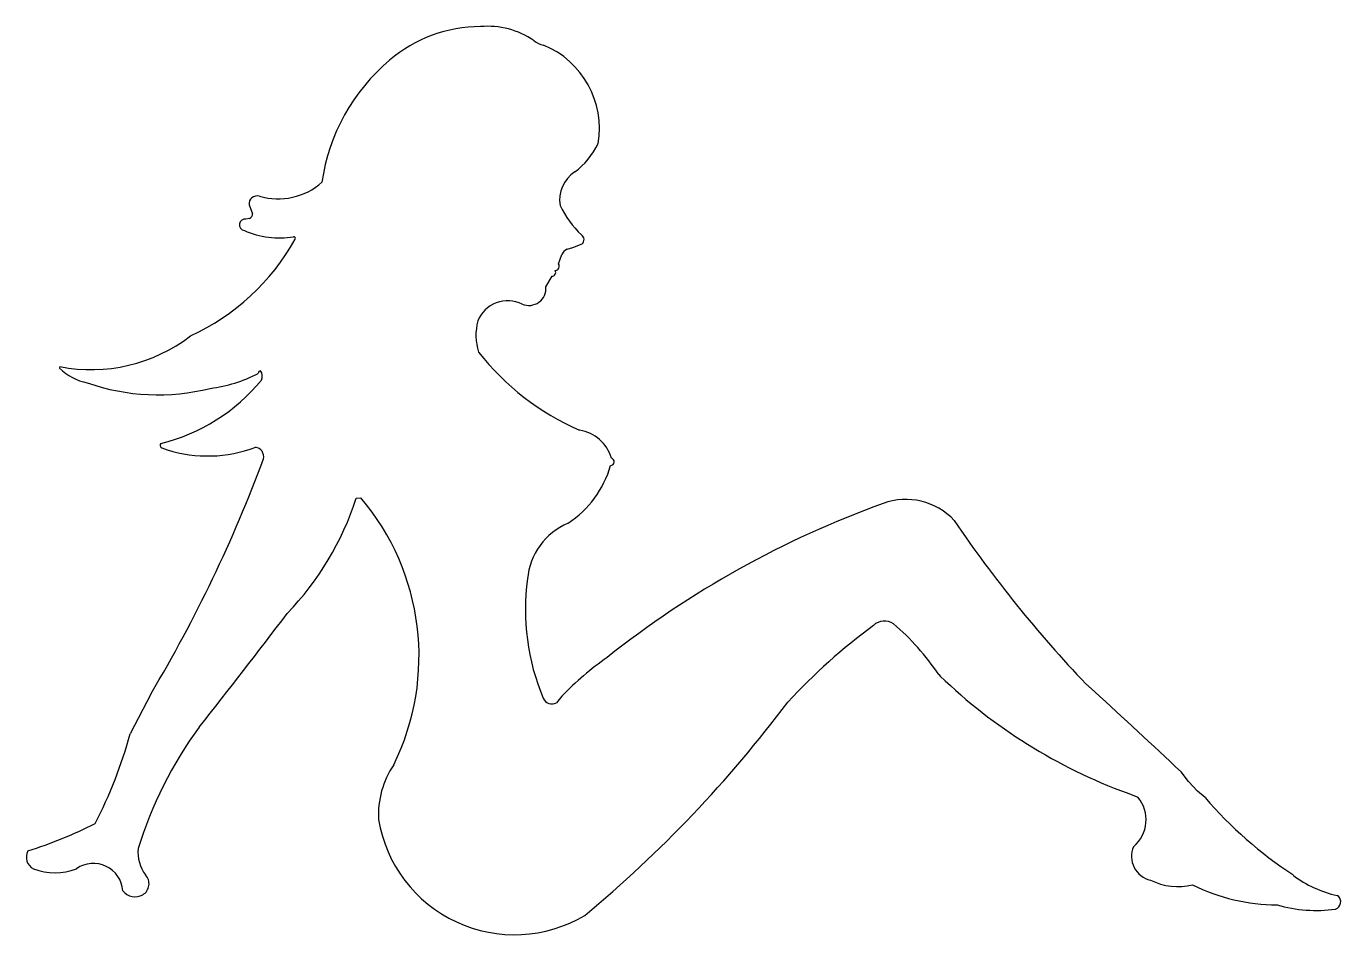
# Model space of a CAD drawing. Extents: x 0 to 17, y 0 to 11.7.
import ezdxf

# ---------------------------------------------------------------- set-up
doc = ezdxf.new("R2010")
doc.units = 0
doc.layers.add('WHITE', color=7, linetype='CONTINUOUS')

msp = doc.modelspace()

# ---------------------------------------------------------------- linework, layer by layer
at = {"layer": 'WHITE', "linetype": 'CONTINUOUS'}
for p, q in [((2.878177, 9.435731), (2.921034, 9.321512)), ((2.886071, 9.260475), (2.838034, 9.252512)), ((6.986701, 8.862835), (7.062034, 8.884512)), ((7.062034, 8.884512), (7.182257, 8.932512)), ((6.877726, 8.674581), (6.91891, 8.793288)), ((6.713759, 8.376136), (6.792793, 8.511793)), ((0.433034, 7.344512), (0.43096, 7.323475)), ((2.890848, 6.277365), (2.964034, 6.301512)), ((4.262071, 5.644512), (4.322034, 5.649512)), ((11.790034, 3.362512), (11.80833, 3.344216)), ((13.802034, 3.145512), (13.690997, 3.242068)), ((1.612034, 3.117512), (1.34209, 2.598168)), ((6.921034, 3.085512), (6.850071, 2.999179)), ((15.018284, 1.979512), (14.919846, 2.106949)), ((15.132097, 1.855074), (15.018284, 1.979512)), ((14.2233, 1.832262), (14.362034, 1.777512)), ((15.232034, 1.774512), (15.132097, 1.855074)), ((16.369071, 0.768993), (16.364664, 0.777031)), ((16.949034, 0.502512), (16.93733, 0.505475))]:
    msp.add_line(p, q, dxfattribs=at)
for centre, radius, start, end in [((5.869835, 9.931593), 1.808592, 90.03043, 130.579951), ((5.963876, 10.700757), 1.04376, 55.168541, 95.222214), ((6.74503, 11.787189), 0.294915, -128.850105, -102.325997), ((6.252105, 10.429498), 1.152763, -10.091378, 68.099911), ((6.316944, 9.375738), 2.521707, 130.079878, 171.958228), ((6.515352, 10.637873), 0.963445, -53.700188, -25.20956), ((7.335679, 9.494021), 0.444352, 124.230366, 188.347367), ((3.253326, 10.365488), 0.852582, -106.398634, -48.340961), ((2.982745, 9.446775), 0.105149, 73.490012, 186.0286), ((8.074502, 9.994566), 1.306933, -154.383159, -133.525857), ((2.828862, 9.178473), 0.074606, 82.93783, 261.252197), ((2.866843, 9.312022), 0.055016, -69.543281, 9.933696), ((3.277203, 10.152109), 1.143812, -113.696458, -81.196658), ((3.459079, 9.003495), 0.019508, -39.789362, 110.472886), ((7.13328, 8.986657), 0.073009, -47.868844, 55.681792), ((0.874243, 10.446843), 2.979689, -65.227276, -29.247649), ((7.054899, 8.728545), 0.150614, 116.923278, 154.541391), ((6.828752, 8.643661), 0.057918, -83.548414, 32.266403), ((6.788991, 8.563258), 0.051604, -85.774413, 26.28465), ((6.494515, 8.355309), 0.220231, -113.398065, 5.426458), ((6.220547, 7.783689), 0.413904, 63.216965, 158.601819), ((6.500986, 7.748175), 0.691445, 164.349889, 198.173813), ((0.837437, 9.418488), 2.113034, -101.033606, -52.533431), ((8.494018, 9.607087), 3.365453, -141.943912, -113.574509), ((0.918706, 7.814571), 0.692149, -134.803963, -100.917011), ((1.70275, 9.756497), 2.776685, -109.243031, -75.937578), ((1.166477, 8.69428), 2.412329, -76.270049, -39.160092), ((2.158162, 8.850139), 1.800515, -83.005242, -62.265711), ((3.035734, 7.252391), 0.039872, 101.134055, 174.119791), ((2.935006, 7.224), 0.114944, -27.502936, 35.969285), ((7.076219, 6.026186), 0.501495, 15.358861, 81.766851), ((1.764409, 6.326486), 0.035201, 136.125669, 250.390102), ((2.344632, 7.919228), 1.730337, -110.008012, -71.598727), ((2.944437, 6.179118), 0.123953, -11.537031, 80.903489), ((-14.296635, 12.600084), 18.520392, -30.797613, -20.367214), ((7.550535, 6.112893), 0.047043, -90.693255, 78.636909), ((6.26848, 6.434844), 1.333552, -56.723036, -16.063191), ((0.600695, 6.819247), 3.845215, -43.905602, -17.788588), ((1.907392, 3.599798), 3.167306, -26.274074, 40.326883), ((11.365424, 4.774905), 0.852617, 42.961768, 110.204262), ((15.38117, -6.344652), 12.675071, 109.880182, 128.423324), ((7.337121, 4.523512), 0.864784, 112.930985, 174.952964), ((25.537082, 14.51959), 16.355801, -145.925725, -136.408504), ((9.408628, 4.202635), 2.959679, 172.292195, 202.741224), ((-81.077058, 68.30402), 106.051331, -38.227143, -37.222238), ((15.728135, -2.46101), 8.037422, 126.505923, 137.11564), ((11.088675, 3.849225), 0.206737, 56.094788, 133.400843), ((9.036142, 1.500909), 3.324078, 34.058301, 49.294778), ((9.99875, 0.086785), 4.297057, 125.490204, 135.744751), ((16.604793, 8.320738), 6.911716, -133.944496, -110.154867), ((6.790484, 3.103598), 0.120224, -157.974736, -60.288742), ((-95.141254, -115.231681), 160.878215, 46.833026, 47.376438), ((-3.046606, 12.633598), 16.083409, -50.350307, -36.758338), ((-4.316852, 4.13603), 5.864183, -27.409038, -15.203399), ((6.424398, -0.404195), 5.204721, 143.639273, 163.050386), ((5.706102, 1.552096), 1.15578, 146.039378, 183.18749), ((14.014457, 1.485144), 0.454191, -49.916935, 40.069228), ((19.230057, 5.172443), 5.246916, -139.638698, -123.100551), ((-1.783932, 6.755227), 5.952602, -72.344975, -63.31779), ((6.306779, 1.778598), 1.778598, -170.590986, -59.252823), ((0.165291, 1.001644), 0.165291, 150.51758, 244.017687), ((1.932183, 1.064423), 0.488855, 174.280563, 216.632225), ((14.593845, 1.011519), 0.31343, 156.272739, 257.505214), ((0.370144, 1.574302), 0.772701, -111.028168, -68.792162), ((0.866301, 0.540117), 0.381325, 4.147641, 124.617841), ((1.421511, 0.658679), 0.164381, -59.866284, 43.935432), ((14.883738, 1.432471), 0.810198, -116.199731, -76.851798), ((17.272916, 1.97361), 1.506, -126.881551, -102.875464), ((1.405721, 0.694935), 0.203716, -141.348293, -61.144668), ((16.174319, 2.886052), 2.50057, -116.257939, -90.281477), ((16.6606, 2.083637), 1.769801, -106.362145, -81.668856), ((16.882939, 0.426942), 0.100396, -70.147147, 48.826451)]:
    msp.add_arc(centre, radius, start, end, dxfattribs=at)

doc.saveas('drawing.dxf')
